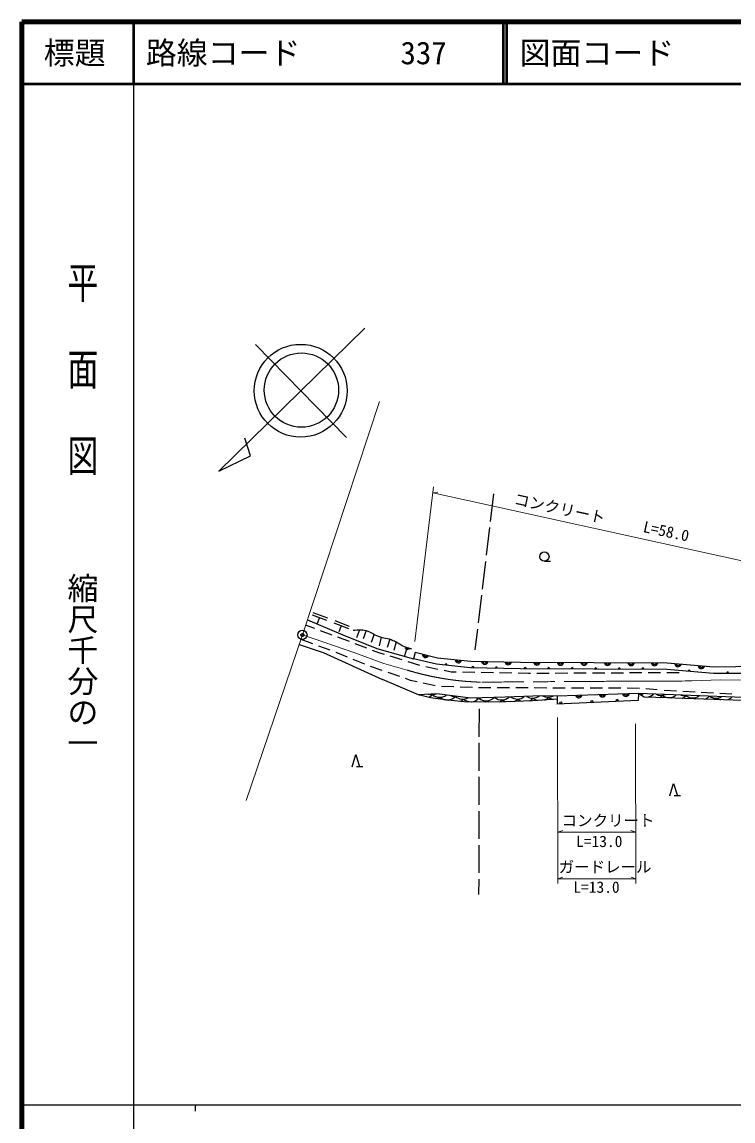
# Model space of a CAD drawing. Units: millimetres, scale not verified. Extents: x 40000 to 680000, y 20000 to 380000.
# Drawn here: x 40000 to 154869, y 202409 to 380000 of the extents above; entities that cross this region are included whole.
import ezdxf
from ezdxf.enums import TextEntityAlignment as Align

# ---------------------------------------------------------------- set-up
doc = ezdxf.new("R2010")
doc.units = ezdxf.units.MM
doc.header["$LTSCALE"] = 1000
doc.header["$PDMODE"] = 32
doc.header["$PDSIZE"] = 500
doc.linetypes.add('CHAIN', pattern=[18.5, 12, -1.5, 3.5, -1.5])
for name, color, linetype, lineweight in [('M-BGD', 7, 'Continuous', 25), ('M-BMK', 2, 'CHAIN', 13), ('M-BMK-SRVR', 3, 'Continuous', 25), ('M-STR-HTXT', 7, 'Continuous', 13), ('M-TTL', 2, 'Continuous', 140), ('M-TTL-BAND', 7, 'Continuous', 25), ('M-TTL-LINE', 7, 'Continuous', 50), ('M-TTL-TXT', 7, 'Continuous', 13)]:
    doc.layers.add(name, color=color, linetype=linetype, lineweight=lineweight)
doc.layers.add('M-OTRS', color=6, linetype='Continuous')
doc.styles.add('@ＭＳ ゴシック', font='')
doc.styles.add('ＭＳ ゴシック', font='')
doc.styles.get('@ＭＳ ゴシック').set_extended_font_data('@MS Gothic')
doc.styles.get('ＭＳ ゴシック').set_extended_font_data('MS Gothic')

msp = doc.modelspace()

# ---------------------------------------------------------------- linework, layer by layer
at = {"layer": 'M-BGD'}
for p, q in [((95406, 330533), (71824, 307406)), ((92406, 312883), (77702, 327877)), ((76924, 309878), (76007, 312735)), ((71824, 307406), (76924, 309878)), ((116153, 303758), (115625, 299289)), ((115508, 298296), (114980, 293827)), ((114863, 292834), (114335, 288365)), ((124391, 292866), (125391, 292866)), ((114218, 287372), (113690, 282903)), ((86874, 284187), (89219, 283319)), ((87013, 284562), (89357, 283694)), ((87304, 281996), (85825, 282557)), ((88046, 283753), (87688, 282784)), ((90391, 282885), (92735, 282017)), ((90530, 283260), (92874, 282392)), ((91563, 282451), (91205, 281482)), ((90109, 280932), (88239, 281642)), ((94513, 281785), (94065, 280504)), ((95582, 281654), (95093, 280342)), ((96876, 281068), (96418, 279753)), ((113573, 281910), (113175, 278541)), ((85062, 280250), (86940, 279560)), ((87878, 279216), (89756, 278526)), ((92913, 279868), (91044, 280577)), ((95718, 278804), (93848, 279513)), ((98042, 280581), (97723, 279217)), ((99450, 280258), (99010, 278929)), ((100428, 279838), (100070, 278446)), ((101555, 279122), (102909, 278686)), ((101850, 278878), (102527, 278659)), ((90685, 278157), (92536, 277399)), ((97639, 278075), (96653, 278449)), ((98543, 277798), (97639, 278075)), ((101412, 276920), (99500, 277505)), ((102145, 278633), (101796, 277551)), ((101976, 278688), (102314, 278579)), ((103495, 278141), (103235, 277076)), ((106940, 276234), (103235, 277076)), ((107118, 277221), (103495, 278141)), ((112487, 276639), (107118, 277221)), ((93461, 277020), (95312, 276262)), ((96254, 275928), (98142, 275266)), ((104280, 276041), (102368, 276627)), ((107205, 275382), (105245, 275781)), ((112424, 275640), (106940, 276234)), ((120543, 275493), (112424, 275640)), ((120555, 276493), (112487, 276639)), ((144194, 275367), (120543, 275493)), ((144238, 276367), (120555, 276493)), ((151724, 274746), (144194, 275367)), ((151756, 275747), (144238, 276367)), ((173098, 276112), (151756, 275747)), ((99085, 274935), (100973, 274274)), ((101916, 273943), (102733, 273657)), ((102733, 273657), (103843, 273420)), ((109325, 274949), (108184, 275182)), ((110161, 274934), (109325, 274949)), ((113160, 274880), (111161, 274916)), ((116160, 274826), (114160, 274862)), ((119159, 274772), (117160, 274808)), ((121828, 274724), (120159, 274754)), ((122159, 274726), (121828, 274724)), ((125159, 274741), (123159, 274731)), ((128159, 274756), (126159, 274746)), ((131159, 274771), (129159, 274761)), ((134159, 274786), (132159, 274776)), ((137159, 274801), (135159, 274791)), ((140159, 274816), (138159, 274806)), ((143159, 274831), (141159, 274821)), ((146159, 274846), (144159, 274836)), ((173118, 274729), (151724, 274746)), ((104821, 273211), (106777, 272793)), ((107769, 272702), (109768, 272630)), ((110767, 272594), (112766, 272522)), ((113765, 272486), (114096, 272474)), ((114096, 272474), (115765, 272467)), ((116765, 272463), (118765, 272455)), ((119765, 272451), (121765, 272443)), ((122765, 272440), (124765, 272432)), ((125765, 272428), (127765, 272420)), ((128765, 272416), (130765, 272408)), ((131765, 272404), (133765, 272396)), ((134765, 272392), (136765, 272384)), ((137765, 272380), (139765, 272372)), ((140761, 272283), (142611, 272116)), ((143752, 272053), (145749, 271943)), ((146747, 271888), (148744, 271779)), ((149742, 271724), (151739, 271614)), ((139537, 270345), (126411, 269742)), ((139574, 271483), (126440, 271073)), ((126440, 271073), (126471, 269744)), ((139574, 271483), (139537, 270345)), ((156523, 270846), (139574, 271483)), ((156455, 270350), (145458, 270730)), ((152738, 271559), (154703, 271451)), ((113838, 269003), (113829, 264503)), ((113827, 263503), (113817, 259003)), ((93352, 259648), (93952, 261648)), ((93952, 261648), (94552, 259648)), ((95052, 259648), (94052, 259648)), ((113815, 258003), (113806, 253503)), ((144674, 254943), (145274, 256943)), ((145274, 256943), (145874, 254943)), ((146374, 254943), (145374, 254943)), ((113804, 252503), (113794, 248003)), ((113792, 247003), (113782, 242503)), ((113780, 241503), (113775, 239034))]:
    msp.add_line(p, q, dxfattribs=at)
for points in [[(86101, 283391), (91818, 280964), (97338, 278784), (103235, 277076)], [(84767, 279404), (88656, 278136), (98268, 273753)], [(126452, 270550), (122456, 270320), (118109, 270154), (111948, 270108), (108795, 270392), (105991, 270805), (104076, 271281), (98268, 273753)], [(126440, 271073), (124020, 271109), (118048, 270892), (112487, 270729), (106993, 271452), (104076, 271281)], [(145458, 270730), (144276, 270801), (140521, 270901), (139574, 271483)]]:
    msp.add_lwpolyline(points, dxfattribs=at)
for centre, radius in [((85024, 320410), 7500), ((85143, 320515), 6000), ((124391, 293616), 750), ((127057, 269971), 150), ((132052, 270201), 150), ((136138, 270389), 150)]:
    msp.add_circle(centre, radius, dxfattribs=at)
for centre, radius, start, end in [((105207, 277822), 512, 178.43478, 333.07401), ((105210, 277834), 325, 188.37426, 323.13453), ((108507, 276108), 156, 337.55356, 190.07397), ((110511, 276966), 512, 186.49415, 341.13339), ((110512, 276979), 325, 196.43363, 331.1939), ((112839, 275676), 156, 342.70665, 195.22706), ((114758, 276710), 512, 191.64724, 346.28647), ((114758, 276723), 325, 201.58672, 336.34699), ((116638, 275608), 156, 342.70665, 195.22706), ((118557, 276642), 512, 191.64724, 346.28647), ((118558, 276654), 325, 201.58672, 336.34699), ((121294, 275533), 156, 343.43322, 195.95363), ((123200, 276592), 512, 192.37381, 347.01304), ((123200, 276604), 325, 202.31329, 337.07356), ((125094, 275513), 156, 343.43322, 195.95363), ((127000, 276571), 512, 192.37381, 347.01304), ((127000, 276584), 325, 202.31329, 337.07356), ((128894, 275492), 156, 343.43322, 195.95363), ((130800, 276551), 512, 192.37381, 347.01304), ((130800, 276564), 325, 202.31329, 337.07356), ((132694, 275472), 156, 343.43322, 195.95363), ((134600, 276531), 512, 192.37381, 347.01304), ((134600, 276543), 325, 202.31329, 337.07356), ((136494, 275452), 156, 343.43322, 195.95363), ((138400, 276510), 512, 192.37381, 347.01304), ((138400, 276523), 325, 202.31329, 337.07356), ((140294, 275431), 156, 343.43322, 195.95363), ((142200, 276490), 512, 192.37381, 347.01304), ((142200, 276503), 325, 202.31329, 337.07356), ((145985, 276335), 512, 187.97002, 342.60926), ((145986, 276348), 325, 197.90951, 332.66978), ((147791, 275114), 156, 339.02944, 191.54984), ((149772, 276023), 512, 187.97002, 342.60926), ((149773, 276036), 325, 197.90951, 332.66978), ((154018, 274788), 156, 343.69284, 196.21325), ((103678, 272968), 1812, 287.79191, 292.95007), ((106173, 273112), 1812, 253.52351, 293.20883), ((104954, 272541), 1812, 293.72465, 316.90571), ((107450, 272685), 1812, 229.70007, 307.50182), ((106231, 272113), 1812, 304.44963, 316.90571), ((108727, 272257), 1812, 229.70007, 316.90571), ((107508, 271686), 1812, 314.55623, 316.90571), ((110004, 271830), 1812, 229.70007, 233.0544), ((109946, 272829), 1812, 247.43178, 277.56603), ((111223, 272401), 1812, 229.70007, 297.01921), ((110004, 271830), 1812, 296.64464, 316.90571), ((112499, 271974), 1812, 229.70007, 316.90571), ((111280, 271403), 1812, 314.60992, 316.90571), ((113776, 271547), 1812, 229.70007, 232.26985), ((113719, 272545), 1812, 260.77464, 282.59849), ((114995, 272118), 1812, 229.70007, 315.16613), ((113776, 271547), 1812, 308.58943, 316.90571), ((116272, 271691), 1812, 229.70007, 239.23701), ((117491, 272262), 1812, 231.55134, 312.04304), ((116272, 271691), 1812, 301.62227, 316.90571), ((118768, 271835), 1812, 229.70007, 248.03341), ((119987, 272406), 1812, 234.81985, 309.34115), ((118768, 271835), 1812, 296.27963, 316.90571), ((121264, 271979), 1812, 229.70007, 252.21093), ((122483, 272550), 1812, 237.70089, 306.4601), ((121264, 271979), 1812, 292.14722, 316.90571), ((123760, 272123), 1812, 229.70007, 255.46241), ((124979, 272694), 1812, 241.06787, 297.20983), ((123760, 272123), 1812, 291.14336, 316.90571), ((126255, 272267), 1812, 229.70007, 255.46241), ((129975, 271296), 512, 194.47012, 349.10935), ((129974, 271309), 325, 204.4096, 339.16987), ((133773, 271415), 512, 194.47012, 349.10935), ((133772, 271427), 325, 204.4096, 339.16987), ((137571, 271533), 512, 194.47012, 349.10935), ((137571, 271546), 325, 204.4096, 339.16987), ((139464, 273044), 1812, 283.83601, 298.73012), ((140765, 272696), 1812, 274.76075, 313.9362), ((143247, 272994), 1812, 243.22348, 292.46613), ((142065, 272349), 1812, 303.25007, 320.43919), ((144548, 272646), 1812, 233.23355, 309.73768), ((143366, 272001), 1812, 317.44058, 320.43919), ((145848, 272299), 1812, 233.23355, 237.8366), ((147030, 272944), 1812, 251.57758, 284.11203), ((145848, 272299), 1812, 297.28874, 320.43919), ((148330, 272596), 1812, 233.23355, 305.16317), ((147149, 271951), 1812, 313.15685, 320.43919), ((149631, 272249), 1812, 233.23355, 244.48478), ((149631, 272249), 1812, 291.55763, 318.75094), ((152113, 272546), 1812, 235.64164, 300.04797), ((150932, 271901), 1812, 309.44029, 320.43919), ((153414, 272199), 1812, 233.23355, 252.02218), ((153414, 272199), 1812, 284.02023, 314.88562)]:
    msp.add_arc(centre, radius, start, end, dxfattribs=at)
msp.add_open_spline([(93479, 281710), (94387, 281801), (94781, 281837), (95582, 281654), (96400, 281466), (96744, 281038), (97534, 280753), (98451, 280422), (99047, 280475), (99937, 280077), (100583, 279787), (100832, 279647), (101518, 279192)], degree=3, knots=[0, 0, 0, 0, 1, 1, 1, 2, 2, 2, 3, 3, 3, 4, 4, 4, 4], dxfattribs=at)
at = {"layer": 'M-BMK'}
msp.add_line((85297, 280962), (93756, 278050), dxfattribs=at)
msp.add_line((85297, 280962), (93756, 278050), dxfattribs=at)
for points in [[(93756, 278050), (98453, 276359), (102243, 275263)], [(148205, 273514), (152830, 273674), (176288, 273618), (183637, 273702)]]:
    msp.add_lwpolyline(points, dxfattribs=at)
for centre, radius, start, end in [((115367, 318330), 45022, 253.05132, 268.65342), ((168048, -6154842), 6428387, 90.17686, 90.25372), ((168048, -6154842), 6428387, 90.25372, 90.47897)]:
    msp.add_arc(centre, radius, start, end, dxfattribs=at)
at = {"layer": 'M-BMK-SRVR'}
msp.add_circle((85297, 280962), 750, dxfattribs=at)
msp.add_circle((85297, 280962), 750, dxfattribs=at)
at = {"layer": 'M-OTRS'}
for p in [(85294, 280957), (85297, 280962)]:
    msp.add_point(p, dxfattribs=at)
at = {"layer": 'M-STR-HTXT'}
for p, q in [((85297, 280962), (97782, 318656)), ((103443, 279895), (106461, 304869)), ((106349, 303942), (107180, 304042)), ((161171, 291855), (106349, 303942)), ((76209, 254209), (85297, 280962)), ((126525, 267616), (126588, 240815)), ((139194, 240766), (139133, 266602)), ((126569, 249059), (127359, 249336)), ((139174, 249059), (126569, 249059)), ((139174, 249059), (138385, 249336)), ((126586, 241562), (127376, 241838)), ((139192, 241562), (126586, 241562)), ((139192, 241562), (138402, 241838))]:
    msp.add_line(p, q, dxfattribs=at)
at = {"layer": 'M-TTL'}
for p, q in [((40000, 380000), (40000, 20000)), ((680000, 380000), (40000, 380000))]:
    msp.add_line(p, q, dxfattribs=at)
at = {"layer": 'M-TTL-BAND'}
for p, q in [((58000, 370000), (58000, 20000)), ((40000, 205000), (579000, 205000)), ((68000, 205000), (68000, 204000))]:
    msp.add_line(p, q, dxfattribs=at)
at = {"layer": 'M-TTL-LINE'}
for p, q in [((58000, 380000), (58000, 370000)), ((117750, 380000), (117750, 370000)), ((118250, 380000), (118250, 370000)), ((40000, 370000), (680000, 370000))]:
    msp.add_line(p, q, dxfattribs=at)

# ---------------------------------------------------------------- texts
at = {"layer": 'M-STR-HTXT', "style": 'ＭＳ ゴシック'}
for s, p in [('コンクリート', (119234, 301542)), ('L=58.0', (140119, 297056))]:
    msp.add_text(s, height=1833, rotation=347.923, dxfattribs=at).set_placement(p, align=Align.BOTTOM_LEFT)
for s, p in [('コンクリート', (127177, 249508)), ('L=13.0', (129516, 246132)), ('ガードレール', (126703, 242011)), ('L=13.0', (129070, 238738))]:
    msp.add_text(s, height=1833, dxfattribs=at).set_placement(p, align=Align.BOTTOM_LEFT)
at = {"layer": 'M-TTL-BAND', "style": '@ＭＳ ゴシック', "width": 1.4}
msp.add_text('平  面  図', height=3666, rotation=270, dxfattribs=at).set_placement((49777, 306475), align=Align.MIDDLE_RIGHT)
at = {"layer": 'M-TTL-BAND', "style": '@ＭＳ ゴシック'}
msp.add_text('縮尺千分の一', height=3666, rotation=270, dxfattribs=at).set_placement((49777, 261030), align=Align.MIDDLE_RIGHT)
at = {"layer": 'M-TTL-TXT', "style": 'ＭＳ ゴシック'}
msp.add_text('標題', height=3666, dxfattribs=at).set_placement((48500, 375000), align=Align.MIDDLE_CENTER)
for s, p in [('路線コード', (60000, 375000)), ('337', (101142, 375000)), ('図面コード', (120380, 375000))]:
    msp.add_text(s, height=3666, dxfattribs=at).set_placement(p, align=Align.MIDDLE_LEFT)

doc.saveas('drawing.dxf')
